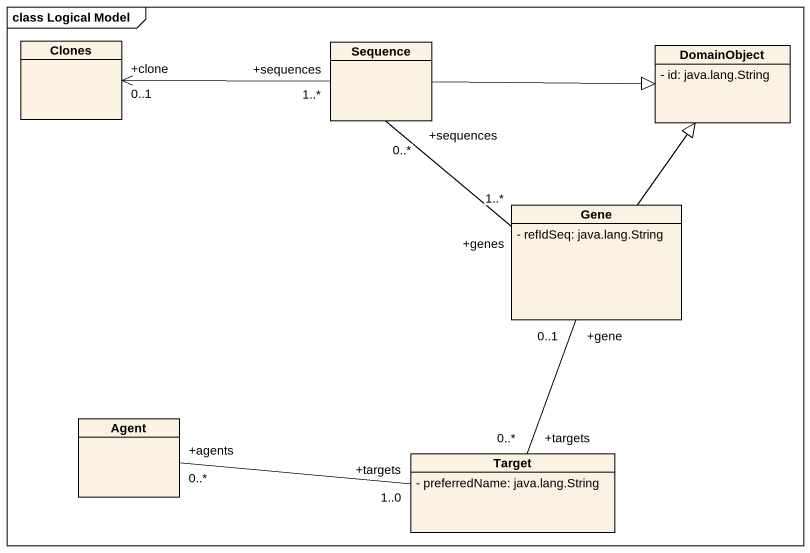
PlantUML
@startuml
mainframe class Logical Model
hide circle
hide empty members
skinparam classAttributeIconSize 0
class Clones
class Sequence
class DomainObject {
  - id: java.lang.String
}
class Gene {
  - refIdSeq: java.lang.String
}
class "Agent" as Agent_
class Target {
  - preferredName: java.lang.String
}
Sequence "+sequences\n1..*" -left-> "+clone\n0..1" Clones
Sequence -right-|> DomainObject
Gene "+genes\n1..*" -up- "+sequences\n0..*" Sequence
Gene -up-|> DomainObject
Agent_ "+agents\n0..*" -right- "+targets\n1..0" Target
Target "+targets\n0..*" -up- "+gene\n0..1" Gene
@enduml
